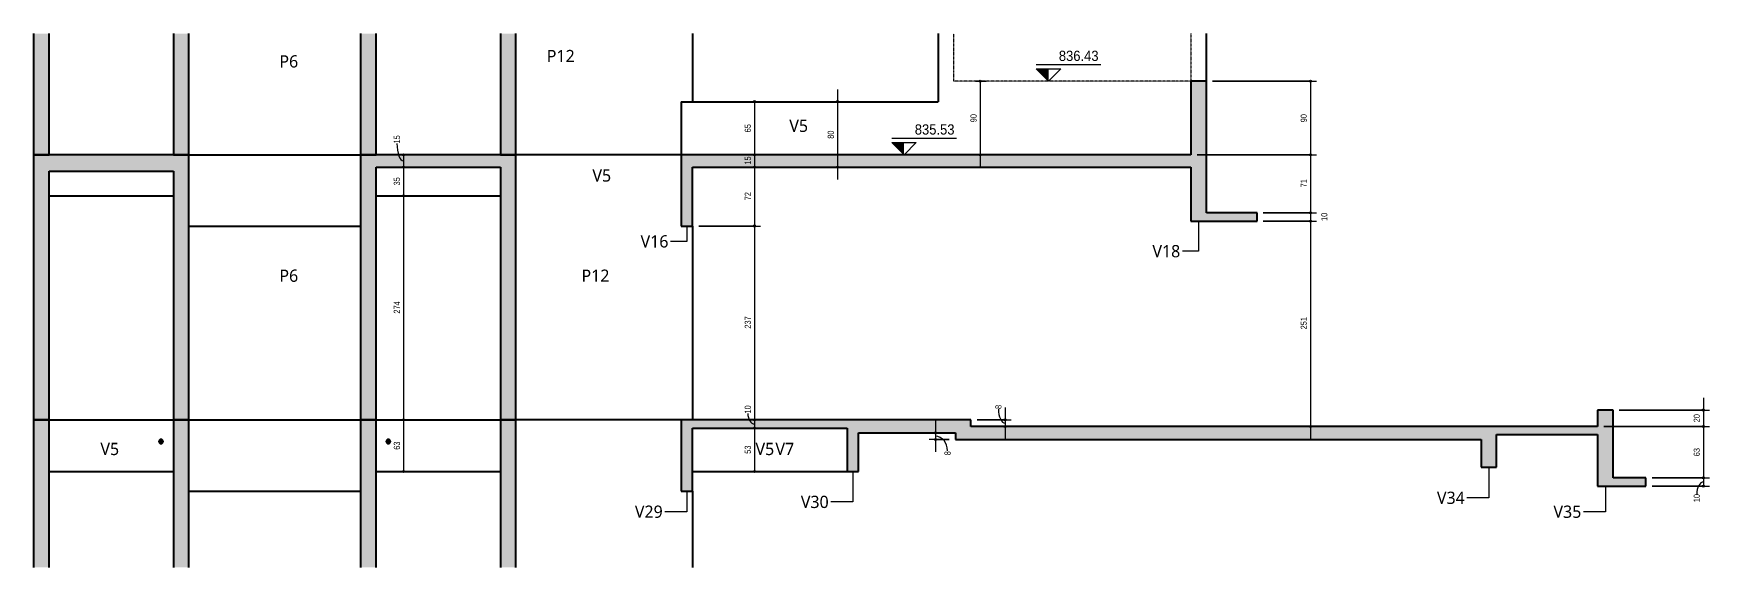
# Model space of a CAD drawing. Header units: centimetres. Extents: x -1139 to 26418, y -889 to 84390.
# Drawn here: x 19011 to 21061, y 83049 to 83701 of the extents above; entities that cross this region are included whole.
import ezdxf

# ---------------------------------------------------------------- set-up
doc = ezdxf.new("R2010")
doc.units = ezdxf.units.CM
doc.linetypes.add('Aligning Line', pattern=[0.635, 0.3175, -0.3175])
for name, color, linetype, lineweight in [('A-ANNO-DIMS', 7, 'Continuous', 9), ('A-ANNO-DIMS-50', 7, 'Continuous', 9), ('A-FLOR', 7, 'Continuous', 9), ('A-GENM', 7, 'Continuous', 18), ('G-ANNO-DIMS', 7, 'Continuous', 9), ('S-BEAM', 7, 'Continuous', 9), ('S-BEAM-IDEN', 7, 'Continuous', 9), ('S-COLS', 7, 'Continuous', 9), ('S-COLS-IDEN', 7, 'Continuous', 9)]:
    doc.layers.add(name, color=color, linetype=linetype, lineweight=lineweight)
doc.layers.add('A-DETL', color=7, linetype='Continuous', lineweight=18, true_color=0x00a600)
doc.styles.add('Fira Sans', font='', dxfattribs={"width": 0.95, "height": 12.5})
doc.styles.add('Fira Sans_1', font='', dxfattribs={"width": 0.9, "height": 7.5})
doc.styles.add('Gadugi', font='gadugi.ttf', dxfattribs={"height": 15})
doc.styles.get('Fira Sans').set_extended_font_data('Fira Sans')
doc.styles.get('Fira Sans_1').set_extended_font_data('Fira Sans')
doc.dimstyles.new('PED_R80_1_5mm_ACIMA_As_ESQ__R00_1', dxfattribs={"dimscale": 30.48, "dimtxt": 10.229846, "dimasz": 0.328084, "dimexe": 0.246063, "dimexo": 0.246063, "dimgap": 0.049213, "dimtad": 1, "dimdec": 1, "dimrnd": 0.5, "dimdsep": 46, "dimtxsty": 'Fira Sans_1', "dimblk1": 'DOTSMALL', "dimblk2": 'DOTSMALL', "dimsah": 1, "dimcen": 0.09, "dimdle": 0.492126, "dimazin": 0, "dimtfac": 1, "dimtdec": 4, "dimtix": 1, "dimtmove": 1, "dimatfit": 3, "dimfxl": 1, "dimtvp": 1, "dimtolj": 1, "dimtzin": 0, "dimarcsym": 2})
doc.dimstyles.new('PED_R80_1_5mm_ACIMA_As_ESQ__R00_2', dxfattribs={"dimscale": 30.48, "dimtxt": 10.229846, "dimasz": 0.328084, "dimexe": 0.246063, "dimexo": 0.246063, "dimgap": 0.049213, "dimtad": 1, "dimdec": 1, "dimrnd": 0.5, "dimdsep": 46, "dimtxsty": 'Fira Sans_1', "dimblk1": 'DOTSMALL', "dimblk2": 'DOTSMALL', "dimsah": 1, "dimcen": 0.09, "dimdle": 0.492126, "dimazin": 0, "dimtfac": 1, "dimtdec": 4, "dimtix": 1, "dimtmove": 2, "dimatfit": 3, "dimfxl": 1, "dimtvp": 1, "dimtolj": 1, "dimtzin": 0, "dimarcsym": 2})
doc.dimstyles.new('PED_R80_1_5mm_ACIMA_As_ESQ__R00_3', dxfattribs={"dimscale": 30.48, "dimtxt": 10.229846, "dimasz": 0.328084, "dimexe": 0.246063, "dimexo": 0.246063, "dimgap": 0.049213, "dimtad": 1, "dimdec": 1, "dimrnd": 0.5, "dimdsep": 46, "dimtxsty": 'Fira Sans_1', "dimblk1": 'DOTSMALL', "dimblk2": 'DOTSMALL', "dimsah": 1, "dimcen": 0.09, "dimdle": 0.492126, "dimazin": 0, "dimtfac": 1, "dimtdec": 4, "dimtix": 1, "dimtmove": 0, "dimatfit": 3, "dimfxl": 1, "dimtvp": 1, "dimtolj": 1, "dimtzin": 0, "dimarcsym": 2})

# ---------------------------------------------------------------- blocks, each defined once
blk = doc.blocks.new('PED_FURO_CIRCULAR_R04_2020 _INSTÂNCIA_ - FURO CIRC-3780033-CT002 O - CORTE B-B')
at = {"layer": 'A-GENM', "color": 253, "lineweight": 25, "true_color": 0xaaaaaa}
for p, q in [((-136.5, 83202.5), (-141.5, 83202.5)), ((-139, 83200), (-139, 83205))]:
    blk.add_line(p, q, dxfattribs=at)
blk = doc.blocks.new('Elevações de ponto - SIMBOLO DE NÍVEL-CORTE-2219088-CT002 O - CORTE B-B')
at = {"layer": 'G-ANNO-DIMS'}
blk.add_hatch(color=256, dxfattribs=at).paths.add_polyline_path([(-758.1, 83568), (-758.1, 83553), (-773.1, 83568)], flags=0)
for p, q in [((-693.9, 83573.1), (-773.1, 83573.1)), ((-758.1, 83553), (-773.1, 83568)), ((-773.1, 83568), (-743.1, 83568)), ((-743.1, 83568), (-758.1, 83553))]:
    blk.add_line(p, q, dxfattribs=at)
blk = doc.blocks.new('DIMBLOCK317-CT002 O - CORTE B-B')
at = {"layer": 'A-ANNO-DIMS-50', "true_color": 0x000032}
h = blk.add_hatch(color=178, dxfattribs=at)
edge = h.paths.add_edge_path(flags=0)
edge.add_arc((19892.5, 83618), 1.25, 0, 360)
h = blk.add_hatch(color=178, dxfattribs=at)
edge = h.paths.add_edge_path(flags=0)
edge.add_arc((19892.5, 83553), 1.25, 0, 360)
at = {"layer": 'A-ANNO-DIMS-50', "color": 178, "true_color": 0x000032}
for p, q in [((19886.7, 83618), (19900, 83618)), ((19892.5, 83618), (19886.7, 83618)), ((19892.5, 83618), (19892.5, 83553)), ((19886.7, 83553), (19900, 83553)), ((19892.5, 83553), (19886.7, 83553))]:
    blk.add_line(p, q, dxfattribs=at)
for centre in [(19892.5, 83618), (19892.5, 83553)]:
    blk.add_circle(centre, 1.25, dxfattribs=at)
at = {"layer": 'A-ANNO-DIMS-50', "color": 0, "insert": (19880.6, 83580.5), "char_height": 7.5, "width": 11.961, "attachment_point": 1, "rotation": 90, "line_spacing_factor": 1.049215, "style": 'Fira Sans_1'}
blk.add_mtext('65', dxfattribs=at)
blk = doc.blocks.new('_DotSmall')
at = {"color": 0, "linetype": 'ByBlock', "const_width": 0.5}
blk.add_lwpolyline([(-0.0625, 0, 1), (0.0625, 0, 1)], format="xyb", close=True, dxfattribs=at)
blk = doc.blocks.new('DIMBLOCK318-CT002 O - CORTE B-B')
at = {"layer": 'A-ANNO-DIMS-50', "true_color": 0x000032}
h = blk.add_hatch(color=178, dxfattribs=at)
edge = h.paths.add_edge_path(flags=0)
edge.add_arc((19892.5, 83553), 1.25, 0, 360)
h = blk.add_hatch(color=178, dxfattribs=at)
edge = h.paths.add_edge_path(flags=0)
edge.add_arc((19892.5, 83538), 1.25, 0, 360)
at = {"layer": 'A-ANNO-DIMS-50', "color": 178, "true_color": 0x000032}
for p, q in [((19886.7, 83553), (19900, 83553)), ((19892.5, 83553), (19886.7, 83553)), ((19892.5, 83553), (19892.5, 83538)), ((19886.7, 83538), (19900, 83538)), ((19892.5, 83538), (19886.7, 83538))]:
    blk.add_line(p, q, dxfattribs=at)
for centre in [(19892.5, 83553), (19892.5, 83538)]:
    blk.add_circle(centre, 1.25, dxfattribs=at)
at = {"layer": 'A-ANNO-DIMS-50', "color": 0, "insert": (19880.6, 83541), "char_height": 7.5, "width": 10.859, "attachment_point": 1, "rotation": 90, "line_spacing_factor": 1.049215, "style": 'Fira Sans_1'}
blk.add_mtext('15', dxfattribs=at)
blk = doc.blocks.new('DIMBLOCK319-CT002 O - CORTE B-B')
at = {"layer": 'A-ANNO-DIMS-50', "true_color": 0x000032}
h = blk.add_hatch(color=178, dxfattribs=at)
edge = h.paths.add_edge_path(flags=0)
edge.add_arc((19892.5, 83538), 1.25, 0, 360)
h = blk.add_hatch(color=178, dxfattribs=at)
edge = h.paths.add_edge_path(flags=0)
edge.add_arc((19892.5, 83466), 1.25, 0, 360)
at = {"layer": 'A-ANNO-DIMS-50', "color": 178, "true_color": 0x000032}
for p, q in [((19886.7, 83538), (19900, 83538)), ((19892.5, 83538), (19886.7, 83538)), ((19892.5, 83538), (19892.5, 83466)), ((19824.3, 83466), (19900, 83466)), ((19892.5, 83466), (19824.3, 83466))]:
    blk.add_line(p, q, dxfattribs=at)
for centre in [(19892.5, 83538), (19892.5, 83466)]:
    blk.add_circle(centre, 1.25, dxfattribs=at)
at = {"layer": 'A-ANNO-DIMS-50', "color": 0, "insert": (19880.6, 83497.5), "char_height": 7.5, "width": 10.859, "attachment_point": 1, "rotation": 90, "line_spacing_factor": 1.049215, "style": 'Fira Sans_1'}
blk.add_mtext('72', dxfattribs=at)
blk = doc.blocks.new('DIMBLOCK320-CT002 O - CORTE B-B')
at = {"layer": 'A-ANNO-DIMS-50', "true_color": 0x000032}
h = blk.add_hatch(color=178, dxfattribs=at)
edge = h.paths.add_edge_path(flags=0)
edge.add_arc((19892.5, 83466), 1.25, 0, 360)
h = blk.add_hatch(color=178, dxfattribs=at)
edge = h.paths.add_edge_path(flags=0)
edge.add_arc((19892.5, 83229), 1.25, 0, 360)
at = {"layer": 'A-ANNO-DIMS-50', "color": 178, "true_color": 0x000032}
for p, q in [((19824.3, 83466), (19900, 83466)), ((19892.5, 83466), (19824.3, 83466)), ((19892.5, 83466), (19892.5, 83229)), ((19886.7, 83229), (19900, 83229)), ((19892.5, 83229), (19886.7, 83229))]:
    blk.add_line(p, q, dxfattribs=at)
for centre in [(19892.5, 83466), (19892.5, 83229)]:
    blk.add_circle(centre, 1.25, dxfattribs=at)
at = {"layer": 'A-ANNO-DIMS-50', "color": 0, "insert": (19880.6, 83340.5), "char_height": 7.5, "width": 16.683, "attachment_point": 1, "rotation": 90, "line_spacing_factor": 1.049215, "style": 'Fira Sans_1'}
blk.add_mtext('237', dxfattribs=at)
blk = doc.blocks.new('DIMBLOCK321-CT002 O - CORTE B-B')
at = {"layer": 'A-ANNO-DIMS-50', "true_color": 0x000032}
h = blk.add_hatch(color=178, dxfattribs=at)
edge = h.paths.add_edge_path(flags=0)
edge.add_arc((19892.5, 83229), 1.25, 0, 360)
h = blk.add_hatch(color=178, dxfattribs=at)
edge = h.paths.add_edge_path(flags=0)
edge.add_arc((19892.5, 83219), 1.25, 0, 360)
at = {"layer": 'A-ANNO-DIMS-50', "color": 178, "true_color": 0x000032}
for p, q in [((19886.7, 83229), (19900, 83229)), ((19892.5, 83229), (19886.7, 83229)), ((19892.5, 83229), (19892.5, 83219)), ((19886.7, 83219), (19900, 83219)), ((19892.5, 83219), (19886.7, 83219))]:
    blk.add_line(p, q, dxfattribs=at)
for centre in [(19892.5, 83229), (19892.5, 83219)]:
    blk.add_circle(centre, 1.25, dxfattribs=at)
blk.add_ellipse((19892.5, 83236.7), major_axis=(0, 12.7), ratio=0.635153, start_param=1.570796, end_param=3.141593, dxfattribs=at)
at = {"layer": 'A-ANNO-DIMS-50', "color": 0, "insert": (19880.6, 83236.7), "char_height": 7.5, "width": 11.489, "attachment_point": 1, "rotation": 90, "line_spacing_factor": 1.049215, "style": 'Fira Sans_1'}
blk.add_mtext('10', dxfattribs=at)
blk = doc.blocks.new('DIMBLOCK322-CT002 O - CORTE B-B')
at = {"layer": 'A-ANNO-DIMS-50', "true_color": 0x000032}
h = blk.add_hatch(color=178, dxfattribs=at)
edge = h.paths.add_edge_path(flags=0)
edge.add_arc((19892.5, 83219), 1.25, 0, 360)
h = blk.add_hatch(color=178, dxfattribs=at)
edge = h.paths.add_edge_path(flags=0)
edge.add_arc((19892.5, 83166), 1.25, 0, 360)
at = {"layer": 'A-ANNO-DIMS-50', "color": 178, "true_color": 0x000032}
for p, q in [((19886.7, 83219), (19900, 83219)), ((19892.5, 83219), (19886.7, 83219)), ((19892.5, 83219), (19892.5, 83166)), ((19886.7, 83166), (19900, 83166)), ((19892.5, 83166), (19886.7, 83166))]:
    blk.add_line(p, q, dxfattribs=at)
for centre in [(19892.5, 83219), (19892.5, 83166)]:
    blk.add_circle(centre, 1.25, dxfattribs=at)
at = {"layer": 'A-ANNO-DIMS-50', "color": 0, "insert": (19880.6, 83187.6), "char_height": 7.5, "width": 11.646, "attachment_point": 1, "rotation": 90, "line_spacing_factor": 1.049215, "style": 'Fira Sans_1'}
blk.add_mtext('53', dxfattribs=at)
blk = doc.blocks.new('DIMBLOCK323-CT002 O - CORTE B-B')
at = {"layer": 'A-ANNO-DIMS-50', "true_color": 0x000032}
h = blk.add_hatch(color=178, dxfattribs=at)
edge = h.paths.add_edge_path(flags=0)
edge.add_arc((20572.5, 83643), 1.25, 0, 360)
h = blk.add_hatch(color=178, dxfattribs=at)
edge = h.paths.add_edge_path(flags=0)
edge.add_arc((20572.5, 83553), 1.25, 0, 360)
at = {"layer": 'A-ANNO-DIMS-50', "color": 178, "true_color": 0x000032}
for p, q in [((20452.8, 83643), (20580, 83643)), ((20572.5, 83643), (20452.8, 83643)), ((20572.5, 83643), (20572.5, 83553)), ((20433.8, 83553), (20580, 83553)), ((20572.5, 83553), (20433.8, 83553))]:
    blk.add_line(p, q, dxfattribs=at)
for centre in [(20572.5, 83643), (20572.5, 83553)]:
    blk.add_circle(centre, 1.25, dxfattribs=at)
at = {"layer": 'A-ANNO-DIMS-50', "color": 0, "insert": (20560.6, 83592.8), "char_height": 7.5, "width": 12.591, "attachment_point": 1, "rotation": 90, "line_spacing_factor": 1.049215, "style": 'Fira Sans_1'}
blk.add_mtext('90', dxfattribs=at)
blk = doc.blocks.new('DIMBLOCK324-CT002 O - CORTE B-B')
at = {"layer": 'A-ANNO-DIMS-50', "true_color": 0x000032}
h = blk.add_hatch(color=178, dxfattribs=at)
edge = h.paths.add_edge_path(flags=0)
edge.add_arc((20572.5, 83553), 1.25, 0, 360)
h = blk.add_hatch(color=178, dxfattribs=at)
edge = h.paths.add_edge_path(flags=0)
edge.add_arc((20572.5, 83482), 1.25, 0, 360)
at = {"layer": 'A-ANNO-DIMS-50', "color": 178, "true_color": 0x000032}
for p, q in [((20433.8, 83553), (20580, 83553)), ((20572.5, 83553), (20433.8, 83553)), ((20572.5, 83553), (20572.5, 83482)), ((20514.8, 83482), (20580, 83482)), ((20572.5, 83482), (20514.8, 83482))]:
    blk.add_line(p, q, dxfattribs=at)
for centre in [(20572.5, 83553), (20572.5, 83482)]:
    blk.add_circle(centre, 1.25, dxfattribs=at)
at = {"layer": 'A-ANNO-DIMS-50', "color": 0, "insert": (20560.6, 83513.2), "char_height": 7.5, "width": 10.23, "attachment_point": 1, "rotation": 90, "line_spacing_factor": 1.049215, "style": 'Fira Sans_1'}
blk.add_mtext('71', dxfattribs=at)
blk = doc.blocks.new('DIMBLOCK325-CT002 O - CORTE B-B')
at = {"layer": 'A-ANNO-DIMS-50', "true_color": 0x000032}
h = blk.add_hatch(color=178, dxfattribs=at)
edge = h.paths.add_edge_path(flags=0)
edge.add_arc((20572.5, 83482), 1.25, 0, 360)
h = blk.add_hatch(color=178, dxfattribs=at)
edge = h.paths.add_edge_path(flags=0)
edge.add_arc((20572.5, 83472), 1.25, 0, 360)
at = {"layer": 'A-ANNO-DIMS-50', "color": 178, "true_color": 0x000032}
for p, q in [((20514.8, 83482), (20580, 83482)), ((20572.5, 83482), (20514.8, 83482)), ((20514.8, 83472), (20580, 83472)), ((20572.5, 83472), (20514.8, 83472)), ((20572.5, 83482), (20572.5, 83472))]:
    blk.add_line(p, q, dxfattribs=at)
for centre in [(20572.5, 83482), (20572.5, 83472)]:
    blk.add_circle(centre, 1.25, dxfattribs=at)
at = {"layer": 'A-ANNO-DIMS-50', "color": 0, "insert": (20585.7, 83472.2), "char_height": 7.5, "width": 11.489, "attachment_point": 1, "rotation": 90, "line_spacing_factor": 1.049215, "style": 'Fira Sans_1'}
blk.add_mtext('10', dxfattribs=at)
blk = doc.blocks.new('DIMBLOCK326-CT002 O - CORTE B-B')
at = {"layer": 'A-ANNO-DIMS-50', "true_color": 0x000032}
h = blk.add_hatch(color=178, dxfattribs=at)
edge = h.paths.add_edge_path(flags=0)
edge.add_arc((20572.5, 83472), 1.25, 0, 360)
h = blk.add_hatch(color=178, dxfattribs=at)
edge = h.paths.add_edge_path(flags=0)
edge.add_arc((20572.5, 83221), 1.25, 0, 360)
at = {"layer": 'A-ANNO-DIMS-50', "color": 178, "true_color": 0x000032}
for p, q in [((20514.8, 83472), (20580, 83472)), ((20572.5, 83472), (20514.8, 83472)), ((20572.5, 83472), (20572.5, 83206)), ((20566.7, 83221), (20580, 83221)), ((20572.5, 83221), (20566.7, 83221))]:
    blk.add_line(p, q, dxfattribs=at)
for centre in [(20572.5, 83472), (20572.5, 83221)]:
    blk.add_circle(centre, 1.25, dxfattribs=at)
at = {"layer": 'A-ANNO-DIMS-50', "color": 0, "insert": (20560.6, 83339.6), "char_height": 7.5, "width": 16.525, "attachment_point": 1, "rotation": 90, "line_spacing_factor": 1.049215, "style": 'Fira Sans_1'}
blk.add_mtext('251', dxfattribs=at)
blk = doc.blocks.new('DIMBLOCK327-CT002 O - CORTE B-B')
at = {"layer": 'A-ANNO-DIMS-50', "true_color": 0x000032}
h = blk.add_hatch(color=178, dxfattribs=at)
edge = h.paths.add_edge_path(flags=0)
edge.add_arc((19463.3, 83553), 1.25, 0, 360)
h = blk.add_hatch(color=178, dxfattribs=at)
edge = h.paths.add_edge_path(flags=0)
edge.add_arc((19463.3, 83538), 1.25, 0, 360)
at = {"layer": 'A-ANNO-DIMS-50', "color": 178, "true_color": 0x000032}
for p, q in [((19457.6, 83553), (19470.8, 83553)), ((19463.3, 83553), (19457.6, 83553)), ((19463.3, 83553), (19463.3, 83538)), ((19457.6, 83538), (19470.8, 83538)), ((19463.3, 83538), (19457.6, 83538))]:
    blk.add_line(p, q, dxfattribs=at)
for centre in [(19463.3, 83553), (19463.3, 83538)]:
    blk.add_circle(centre, 1.25, dxfattribs=at)
blk.add_ellipse((19463.3, 83566.9), major_axis=(0, 21.4), ratio=0.37662, start_param=1.570796, end_param=3.141593, dxfattribs=at)
at = {"layer": 'A-ANNO-DIMS-50', "color": 0, "insert": (19451.4, 83566.9), "char_height": 7.5, "width": 10.859, "attachment_point": 1, "rotation": 90, "line_spacing_factor": 1.049215, "style": 'Fira Sans_1'}
blk.add_mtext('15', dxfattribs=at)
blk = doc.blocks.new('DIMBLOCK328-CT002 O - CORTE B-B')
at = {"layer": 'A-ANNO-DIMS-50', "true_color": 0x000032}
h = blk.add_hatch(color=178, dxfattribs=at)
edge = h.paths.add_edge_path(flags=0)
edge.add_arc((19463.3, 83538), 1.25, 0, 360)
h = blk.add_hatch(color=178, dxfattribs=at)
edge = h.paths.add_edge_path(flags=0)
edge.add_arc((19463.3, 83503), 1.25, 0, 360)
at = {"layer": 'A-ANNO-DIMS-50', "color": 178, "true_color": 0x000032}
for p, q in [((19457.6, 83538), (19470.8, 83538)), ((19463.3, 83538), (19457.6, 83538)), ((19463.3, 83538), (19463.3, 83503)), ((19457.6, 83503), (19470.8, 83503)), ((19463.3, 83503), (19457.6, 83503))]:
    blk.add_line(p, q, dxfattribs=at)
for centre in [(19463.3, 83538), (19463.3, 83503)]:
    blk.add_circle(centre, 1.25, dxfattribs=at)
at = {"layer": 'A-ANNO-DIMS-50', "color": 0, "insert": (19451.4, 83515.6), "char_height": 7.5, "width": 11.646, "attachment_point": 1, "rotation": 90, "line_spacing_factor": 1.049215, "style": 'Fira Sans_1'}
blk.add_mtext('35', dxfattribs=at)
blk = doc.blocks.new('DIMBLOCK329-CT002 O - CORTE B-B')
at = {"layer": 'A-ANNO-DIMS-50', "true_color": 0x000032}
h = blk.add_hatch(color=178, dxfattribs=at)
edge = h.paths.add_edge_path(flags=0)
edge.add_arc((19463.3, 83503), 1.25, 0, 360)
h = blk.add_hatch(color=178, dxfattribs=at)
edge = h.paths.add_edge_path(flags=0)
edge.add_arc((19463.3, 83229), 1.25, 0, 360)
at = {"layer": 'A-ANNO-DIMS-50', "color": 178, "true_color": 0x000032}
for p, q in [((19457.6, 83503), (19470.8, 83503)), ((19463.3, 83503), (19457.6, 83503)), ((19463.3, 83503), (19463.3, 83229)), ((19457.6, 83229), (19470.8, 83229)), ((19463.3, 83229), (19457.6, 83229))]:
    blk.add_line(p, q, dxfattribs=at)
for centre in [(19463.3, 83503), (19463.3, 83229)]:
    blk.add_circle(centre, 1.25, dxfattribs=at)
at = {"layer": 'A-ANNO-DIMS-50', "color": 0, "insert": (19451.4, 83358.9), "char_height": 7.5, "width": 16.997, "attachment_point": 1, "rotation": 90, "line_spacing_factor": 1.049215, "style": 'Fira Sans_1'}
blk.add_mtext('274', dxfattribs=at)
blk = doc.blocks.new('DIMBLOCK330-CT002 O - CORTE B-B')
at = {"layer": 'A-ANNO-DIMS-50', "true_color": 0x000032}
h = blk.add_hatch(color=178, dxfattribs=at)
edge = h.paths.add_edge_path(flags=0)
edge.add_arc((19463.3, 83229), 1.25, 0, 360)
h = blk.add_hatch(color=178, dxfattribs=at)
edge = h.paths.add_edge_path(flags=0)
edge.add_arc((19463.3, 83166), 1.25, 0, 360)
at = {"layer": 'A-ANNO-DIMS-50', "color": 178, "true_color": 0x000032}
for p, q in [((19457.6, 83229), (19470.8, 83229)), ((19463.3, 83229), (19457.6, 83229)), ((19463.3, 83229), (19463.3, 83166)), ((19457.6, 83166), (19470.8, 83166)), ((19463.3, 83166), (19457.6, 83166))]:
    blk.add_line(p, q, dxfattribs=at)
for centre in [(19463.3, 83229), (19463.3, 83166)]:
    blk.add_circle(centre, 1.25, dxfattribs=at)
at = {"layer": 'A-ANNO-DIMS-50', "color": 0, "insert": (19451.4, 83192.5), "char_height": 7.5, "width": 11.961, "attachment_point": 1, "rotation": 90, "line_spacing_factor": 1.049215, "style": 'Fira Sans_1'}
blk.add_mtext('63', dxfattribs=at)
blk = doc.blocks.new('DIMBLOCK334-CT002 O - CORTE B-B')
at = {"layer": 'A-ANNO-DIMS-50', "true_color": 0x000032}
h = blk.add_hatch(color=178, dxfattribs=at)
edge = h.paths.add_edge_path(flags=0)
edge.add_arc((21053.1, 83241), 1.25, 0, 360)
h = blk.add_hatch(color=178, dxfattribs=at)
edge = h.paths.add_edge_path(flags=0)
edge.add_arc((21053.1, 83221), 1.25, 0, 360)
at = {"layer": 'A-ANNO-DIMS-50', "color": 178, "true_color": 0x000032}
for p, q in [((21053.1, 83256), (21053.1, 83221)), ((20950.3, 83241), (21060.6, 83241)), ((21053.1, 83241), (20950.3, 83241)), ((20931.3, 83221), (21060.6, 83221)), ((21053.1, 83221), (20931.3, 83221))]:
    blk.add_line(p, q, dxfattribs=at)
for centre in [(21053.1, 83241), (21053.1, 83221)]:
    blk.add_circle(centre, 1.25, dxfattribs=at)
at = {"layer": 'A-ANNO-DIMS-50', "color": 0, "insert": (21041.2, 83226), "char_height": 7.5, "width": 12.118, "attachment_point": 1, "rotation": 90, "line_spacing_factor": 1.049215, "style": 'Fira Sans_1'}
blk.add_mtext('20', dxfattribs=at)
blk = doc.blocks.new('DIMBLOCK335-CT002 O - CORTE B-B')
at = {"layer": 'A-ANNO-DIMS-50', "true_color": 0x000032}
h = blk.add_hatch(color=178, dxfattribs=at)
edge = h.paths.add_edge_path(flags=0)
edge.add_arc((21053.1, 83221), 1.25, 0, 360)
h = blk.add_hatch(color=178, dxfattribs=at)
edge = h.paths.add_edge_path(flags=0)
edge.add_arc((21053.1, 83158), 1.25, 0, 360)
at = {"layer": 'A-ANNO-DIMS-50', "color": 178, "true_color": 0x000032}
for p, q in [((20931.3, 83221), (21060.6, 83221)), ((21053.1, 83221), (20931.3, 83221)), ((21053.1, 83221), (21053.1, 83158)), ((20990.3, 83158), (21060.6, 83158)), ((21053.1, 83158), (20990.3, 83158))]:
    blk.add_line(p, q, dxfattribs=at)
for centre in [(21053.1, 83221), (21053.1, 83158)]:
    blk.add_circle(centre, 1.25, dxfattribs=at)
at = {"layer": 'A-ANNO-DIMS-50', "color": 0, "insert": (21041.2, 83184.5), "char_height": 7.5, "width": 11.961, "attachment_point": 1, "rotation": 90, "line_spacing_factor": 1.049215, "style": 'Fira Sans_1'}
blk.add_mtext('63', dxfattribs=at)
blk = doc.blocks.new('DIMBLOCK336-CT002 O - CORTE B-B')
at = {"layer": 'A-ANNO-DIMS-50', "true_color": 0x000032}
h = blk.add_hatch(color=178, dxfattribs=at)
edge = h.paths.add_edge_path(flags=0)
edge.add_arc((21053.1, 83158), 1.25, 0, 360)
h = blk.add_hatch(color=178, dxfattribs=at)
edge = h.paths.add_edge_path(flags=0)
edge.add_arc((21053.1, 83148), 1.25, 0, 360)
at = {"layer": 'A-ANNO-DIMS-50', "color": 178, "true_color": 0x000032}
for p, q in [((20990.3, 83158), (21060.6, 83158)), ((21053.1, 83158), (20990.3, 83158)), ((20990.3, 83148), (21060.6, 83148)), ((21053.1, 83148), (20990.3, 83148)), ((21053.1, 83158), (21053.1, 83148))]:
    blk.add_line(p, q, dxfattribs=at)
for centre in [(21053.1, 83158), (21053.1, 83148)]:
    blk.add_circle(centre, 1.25, dxfattribs=at)
blk.add_ellipse((21053.1, 83137.9), major_axis=(0, 15.1), ratio=0.532404, start_param=0, end_param=1.570796, dxfattribs=at)
at = {"layer": 'A-ANNO-DIMS-50', "color": 0, "insert": (21041.2, 83128.3), "char_height": 7.5, "width": 11.489, "attachment_point": 1, "rotation": 90, "line_spacing_factor": 1.049215, "style": 'Fira Sans_1'}
blk.add_mtext('10', dxfattribs=at)
blk = doc.blocks.new('DIMBLOCK337-CT002 O - CORTE B-B')
at = {"layer": 'A-ANNO-DIMS-50', "true_color": 0x000032}
h = blk.add_hatch(color=178, dxfattribs=at)
edge = h.paths.add_edge_path(flags=0)
edge.add_arc((20199, 83229), 1.25, 0, 360)
h = blk.add_hatch(color=178, dxfattribs=at)
edge = h.paths.add_edge_path(flags=0)
edge.add_arc((20199, 83221), 1.25, 0, 360)
at = {"layer": 'A-ANNO-DIMS-50', "color": 178, "true_color": 0x000032}
for p, q in [((20199, 83244), (20199, 83206)), ((20164.8, 83229), (20206.5, 83229)), ((20199, 83229), (20164.8, 83229)), ((20193.3, 83221), (20206.5, 83221)), ((20199, 83221), (20193.3, 83221))]:
    blk.add_line(p, q, dxfattribs=at)
for centre in [(20199, 83229), (20199, 83221)]:
    blk.add_circle(centre, 1.25, dxfattribs=at)
blk.add_ellipse((20199, 83242.3), major_axis=(0, 17.3), ratio=0.467058, start_param=1.570796, end_param=3.141593, dxfattribs=at)
at = {"layer": 'A-ANNO-DIMS-50', "color": 0, "insert": (20187.1, 83242.3), "char_height": 7.5, "width": 6.295, "attachment_point": 1, "rotation": 90, "line_spacing_factor": 1.049215, "style": 'Fira Sans_1'}
blk.add_mtext('8', dxfattribs=at)
blk = doc.blocks.new('DIMBLOCK338-CT002 O - CORTE B-B')
at = {"layer": 'A-ANNO-DIMS-50', "true_color": 0x000032}
h = blk.add_hatch(color=178, dxfattribs=at)
edge = h.paths.add_edge_path(flags=0)
edge.add_arc((20113.9, 83213), 1.25, 0, 360)
h = blk.add_hatch(color=178, dxfattribs=at)
edge = h.paths.add_edge_path(flags=0)
edge.add_arc((20113.9, 83205), 1.25, 0, 360)
at = {"layer": 'A-ANNO-DIMS-50', "color": 178, "true_color": 0x000032}
for p, q in [((20113.9, 83228), (20113.9, 83190)), ((20130.8, 83205), (20106.4, 83205)), ((20108.2, 83213), (20121.4, 83213)), ((20113.9, 83213), (20108.2, 83213)), ((20113.9, 83205), (20130.8, 83205))]:
    blk.add_line(p, q, dxfattribs=at)
for centre in [(20113.9, 83213), (20113.9, 83205)]:
    blk.add_circle(centre, 1.25, dxfattribs=at)
blk.add_ellipse((20113.9, 83191), major_axis=(0, 18), ratio=0.820602, start_param=4.712389, end_param=6.283185, dxfattribs=at)
at = {"layer": 'A-ANNO-DIMS-50', "color": 0, "insert": (20124.9, 83185.7), "char_height": 7.5, "width": 6.295, "attachment_point": 1, "rotation": 90, "line_spacing_factor": 1.049215, "style": 'Fira Sans_1'}
blk.add_mtext('8', dxfattribs=at)
blk = doc.blocks.new('DIMBLOCK339-CT002 O - CORTE B-B')
at = {"layer": 'A-ANNO-DIMS-50', "true_color": 0x000032}
h = blk.add_hatch(color=178, dxfattribs=at)
edge = h.paths.add_edge_path(flags=0)
edge.add_arc((20168.6, 83643), 1.25, 0, 360)
h = blk.add_hatch(color=178, dxfattribs=at)
edge = h.paths.add_edge_path(flags=0)
edge.add_arc((20168.6, 83553), 1.25, 0, 360)
at = {"layer": 'A-ANNO-DIMS-50', "color": 178, "true_color": 0x000032}
for p, q in [((20162.9, 83643), (20176.1, 83643)), ((20168.6, 83643), (20162.9, 83643)), ((20168.6, 83643), (20168.6, 83538)), ((20162.9, 83553), (20176.1, 83553)), ((20168.6, 83553), (20162.9, 83553))]:
    blk.add_line(p, q, dxfattribs=at)
for centre in [(20168.6, 83643), (20168.6, 83553)]:
    blk.add_circle(centre, 1.25, dxfattribs=at)
at = {"layer": 'A-ANNO-DIMS-50', "color": 0, "insert": (20156.7, 83592.8), "char_height": 7.5, "width": 12.591, "attachment_point": 1, "rotation": 90, "line_spacing_factor": 1.049215, "style": 'Fira Sans_1'}
blk.add_mtext('90', dxfattribs=at)
blk = doc.blocks.new('DIMBLOCK340-CT002 O - CORTE B-B')
at = {"layer": 'A-ANNO-DIMS-50', "true_color": 0x000032}
h = blk.add_hatch(color=178, dxfattribs=at)
edge = h.paths.add_edge_path(flags=0)
edge.add_arc((19994, 83618), 1.25, 0, 360)
h = blk.add_hatch(color=178, dxfattribs=at)
edge = h.paths.add_edge_path(flags=0)
edge.add_arc((19994, 83538), 1.25, 0, 360)
at = {"layer": 'A-ANNO-DIMS-50', "color": 178, "true_color": 0x000032}
for p, q in [((19994, 83633), (19994, 83523)), ((19988.3, 83618), (20001.5, 83618)), ((19994, 83618), (19988.3, 83618)), ((19988.3, 83538), (20001.5, 83538)), ((19994, 83538), (19988.3, 83538))]:
    blk.add_line(p, q, dxfattribs=at)
for centre in [(19994, 83618), (19994, 83538)]:
    blk.add_circle(centre, 1.25, dxfattribs=at)
at = {"layer": 'A-ANNO-DIMS-50', "color": 0, "insert": (19982.1, 83572.7), "char_height": 7.5, "width": 12.748, "attachment_point": 1, "rotation": 90, "line_spacing_factor": 1.049215, "style": 'Fira Sans_1'}
blk.add_mtext('80', dxfattribs=at)

msp = doc.modelspace()

# ---------------------------------------------------------------- hatches: boundary and pattern name
at = {"layer": 'A-FLOR', "lineweight": 18, "true_color": 0xa6a6a6}
h = msp.add_hatch(color=253, dxfattribs=at)
h.paths.add_polyline_path([(19029.78, 83533), (19181.78, 83533), (19181.78, 83553), (19029.78, 83553)], flags=0)
h.paths.add_polyline_path([(18185.28, 83533), (18794.78, 83533), (18794.78, 83553), (18185.28, 83553)], flags=0)
h = msp.add_hatch(color=253, dxfattribs=at)
h.paths.add_polyline_path([(19816.78, 83538), (20426.28, 83538), (20426.28, 83553), (19816.78, 83553)], flags=0)
h.paths.add_polyline_path([(19429.78, 83538), (19581.78, 83538), (19581.78, 83553), (19429.78, 83553)], flags=0)
for points in [[(20445.28, 83472), (20507.28, 83472), (20507.28, 83482), (20445.28, 83482)], [(19816.78, 83219), (20005.78, 83219), (20005.78, 83229), (19816.78, 83229)], [(20019.78, 83213), (20157.28, 83213), (20157.28, 83229), (20019.78, 83229)], [(20138.28, 83205), (20781.28, 83205), (20781.28, 83221), (20157.28, 83221), (20157.28, 83213), (20138.28, 83213)], [(20923.78, 83211), (20923.78, 83221), (20800.28, 83221), (20800.28, 83211)], [(20982.78, 83148), (20982.78, 83158), (20942.78, 83158), (20942.78, 83148)]]:
    msp.add_hatch(color=253, dxfattribs=at).paths.add_polyline_path(points, flags=0)
at = {"layer": 'S-BEAM', "true_color": 0xa6a6a6}
for points in [[(20445.28, 83472), (20445.28, 83643), (20426.28, 83643), (20426.28, 83472)], [(19802.78, 83466), (19816.78, 83466), (19816.78, 83553), (19802.78, 83553), (19802.78, 83471.64)], [(19816.78, 83142), (19816.78, 83229), (19802.78, 83229), (19802.78, 83142)], [(20005.78, 83166), (20019.78, 83166), (20019.78, 83229), (20005.78, 83229), (20005.78, 83217)], [(20923.78, 83148), (20942.78, 83148), (20942.78, 83241), (20923.78, 83241), (20923.78, 83158)], [(20800.28, 83171), (20800.28, 83221), (20781.28, 83221), (20781.28, 83171)]]:
    msp.add_hatch(color=253, dxfattribs=at).paths.add_polyline_path(points, flags=0)
at = {"layer": 'S-COLS', "true_color": 0xa6a6a6}
for points in [[(19010.78, 83553), (19029.78, 83553), (19029.78, 83701.32), (19010.78, 83701.32)], [(19600.78, 83553), (19600.78, 83701.32), (19581.78, 83701.32), (19581.78, 83553)], [(19010.78, 83229), (19029.78, 83229), (19029.78, 83553), (19010.78, 83553), (19010.78, 83374.93)], [(19581.78, 83229), (19600.78, 83229), (19600.78, 83553), (19581.78, 83553), (19581.78, 83234.54)], [(19010.78, 83048.54), (19029.78, 83048.54), (19029.78, 83229), (19010.78, 83229), (19010.78, 83142)], [(19581.78, 83048.54), (19600.78, 83048.54), (19600.78, 83229), (19581.78, 83229), (19581.78, 83142)]]:
    msp.add_hatch(color=253, dxfattribs=at).paths.add_polyline_path(points, flags=0)
h = msp.add_hatch(color=253, dxfattribs=at)
h.paths.add_polyline_path([(19410.78, 83553), (19429.78, 83553), (19429.78, 83701.32), (19410.78, 83701.32), (19410.78, 83566.19)], flags=0)
h.paths.add_polyline_path([(19200.78, 83553), (19200.78, 83701.32), (19181.78, 83701.32), (19181.78, 83553)], flags=0)
h = msp.add_hatch(color=253, dxfattribs=at)
h.paths.add_polyline_path([(19410.78, 83229), (19429.78, 83229), (19429.78, 83553), (19410.78, 83553), (19410.78, 83374.93)], flags=0)
h.paths.add_polyline_path([(19200.78, 83229), (19200.78, 83553), (19181.78, 83553), (19181.78, 83229)], flags=0)
h = msp.add_hatch(color=253, dxfattribs=at)
h.paths.add_polyline_path([(19419.19, 83048.54), (19429.78, 83048.54), (19429.78, 83229), (19410.78, 83229), (19410.78, 83048.54)], flags=0)
h.paths.add_polyline_path([(19181.78, 83048.54), (19200.78, 83048.54), (19200.78, 83229), (19181.78, 83229)], flags=0)

# ---------------------------------------------------------------- linework, layer by layer
at = {"layer": 'A-DETL', "color": 7, "linetype": 'Aligning Line'}
for p, q in [((20136.28, 83643), (20136.28, 83701.32)), ((20426.28, 83701.32), (20426.28, 83643)), ((20426.28, 83643), (20136.28, 83643))]:
    msp.add_line(p, q, dxfattribs=at)
at = {"layer": 'A-FLOR', "lineweight": 25}
for p, q in [((19181.78, 83553), (19029.78, 83553)), ((19581.78, 83553), (19429.78, 83553)), ((20426.28, 83553), (19816.78, 83553)), ((19029.78, 83533), (19181.78, 83533)), ((19429.78, 83538), (19581.78, 83538)), ((19816.78, 83538), (20426.28, 83538)), ((20507.28, 83482), (20445.28, 83482)), ((20445.28, 83472), (20507.28, 83472)), ((20507.28, 83472), (20507.28, 83482)), ((20005.78, 83229), (19816.78, 83229)), ((20157.28, 83229), (20019.78, 83229)), ((20157.28, 83221), (20157.28, 83229)), ((19816.78, 83219), (20005.78, 83219)), ((20019.78, 83213), (20138.28, 83213)), ((20138.28, 83213), (20138.28, 83205)), ((20138.28, 83205), (20781.28, 83205)), ((20781.28, 83221), (20157.28, 83221)), ((20923.78, 83221), (20800.28, 83221)), ((20800.28, 83211), (20923.78, 83211)), ((20982.78, 83158), (20942.78, 83158)), ((20942.78, 83148), (20982.78, 83148)), ((20982.78, 83148), (20982.78, 83158))]:
    msp.add_line(p, q, dxfattribs=at)
at = {"layer": 'S-BEAM', "lineweight": 25}
for p, q in [((20117.28, 83701.32), (20117.28, 83618)), ((20445.28, 83643), (20445.28, 83701.32)), ((20445.28, 83643), (20426.28, 83643)), ((20426.28, 83643), (20426.28, 83553)), ((20445.28, 83482), (20445.28, 83643)), ((19802.78, 83618), (20117.28, 83618)), ((19802.78, 83618), (19802.78, 83553)), ((19200.78, 83553), (19410.78, 83553)), ((19816.78, 83553), (19802.78, 83553)), ((19802.78, 83553), (19802.78, 83466)), ((19816.78, 83466), (19816.78, 83538)), ((20426.28, 83538), (20426.28, 83472)), ((19029.78, 83503), (19181.78, 83503)), ((19429.78, 83503), (19581.78, 83503)), ((20426.28, 83472), (20445.28, 83472)), ((19200.78, 83466), (19410.78, 83466)), ((19802.78, 83466), (19816.78, 83466)), ((19029.78, 83229), (19181.78, 83229)), ((19200.78, 83229), (19410.78, 83229)), ((19429.78, 83229), (19581.78, 83229)), ((19816.78, 83229), (19802.78, 83229)), ((19802.78, 83229), (19802.78, 83142)), ((20019.78, 83229), (20005.78, 83229)), ((20942.78, 83241), (20923.78, 83241)), ((20923.78, 83241), (20923.78, 83221)), ((20942.78, 83158), (20942.78, 83241)), ((19816.78, 83142), (19816.78, 83219)), ((20005.78, 83219), (20005.78, 83166)), ((20019.78, 83166), (20019.78, 83213)), ((20800.28, 83221), (20781.28, 83221)), ((20781.28, 83205), (20781.28, 83171)), ((20800.28, 83171), (20800.28, 83211)), ((20923.78, 83211), (20923.78, 83148)), ((19029.78, 83166), (19181.78, 83166)), ((19429.78, 83166), (19581.78, 83166)), ((19816.78, 83166), (20005.78, 83166)), ((20005.78, 83166), (20019.78, 83166)), ((20781.28, 83171), (20800.28, 83171)), ((19200.78, 83142), (19410.78, 83142)), ((19802.78, 83142), (19816.78, 83142)), ((20923.78, 83148), (20942.78, 83148))]:
    msp.add_line(p, q, dxfattribs=at)
for centre, start, end in [((19166.73, 83202.5), 90, 270), ((19166.73, 83202.5), 270, 90), ((19444.78, 83202.5), 90, 270), ((19444.78, 83202.5), 270, 90)]:
    msp.add_arc(centre, 2.5, start, end, dxfattribs=at)
at = {"layer": 'S-BEAM-IDEN'}
for p, q in [((20435.78, 83472), (20435.78, 83435.17)), ((19809.78, 83447.17), (19789.95, 83447.17)), ((19809.78, 83466), (19809.78, 83447.17)), ((20435.78, 83435.17), (20415.95, 83435.17)), ((20012.78, 83166), (20012.78, 83128.67)), ((20790.78, 83171), (20790.78, 83133.67)), ((19809.78, 83142), (19809.78, 83116.67)), ((20933.28, 83148), (20933.28, 83116.67)), ((20012.78, 83128.67), (19985.95, 83128.67)), ((20790.78, 83133.67), (20763.95, 83133.67)), ((19809.78, 83116.67), (19782.95, 83116.67)), ((20933.28, 83116.67), (20906.45, 83116.67))]:
    msp.add_line(p, q, dxfattribs=at)
at = {"layer": 'S-COLS', "lineweight": 25}
for p, q in [((19010.78, 83701.32), (19010.78, 83553)), ((19029.78, 83553), (19029.78, 83701.32)), ((19181.78, 83701.32), (19181.78, 83553)), ((19200.78, 83553), (19200.78, 83701.32)), ((19410.78, 83701.32), (19410.78, 83553)), ((19429.78, 83553), (19429.78, 83701.32)), ((19581.78, 83701.32), (19581.78, 83553)), ((19600.78, 83553), (19600.78, 83701.32)), ((19816.78, 83701.32), (19816.78, 83618)), ((19029.78, 83553), (19010.78, 83553)), ((19010.78, 83553), (19010.78, 83229)), ((19010.78, 83553), (19029.78, 83553)), ((19200.78, 83553), (19181.78, 83553)), ((19181.78, 83553), (19200.78, 83553)), ((19200.78, 83229), (19200.78, 83553)), ((19429.78, 83553), (19410.78, 83553)), ((19410.78, 83553), (19410.78, 83229)), ((19410.78, 83553), (19429.78, 83553)), ((19600.78, 83553), (19581.78, 83553)), ((19581.78, 83553), (19600.78, 83553)), ((19600.78, 83229), (19600.78, 83553)), ((19802.78, 83553), (19600.78, 83553)), ((19802.78, 83553), (19600.78, 83553)), ((19029.78, 83229), (19029.78, 83533)), ((19181.78, 83533), (19181.78, 83229)), ((19429.78, 83229), (19429.78, 83538)), ((19581.78, 83538), (19581.78, 83229)), ((19816.78, 83466), (19816.78, 83229)), ((19029.78, 83229), (19010.78, 83229)), ((19010.78, 83229), (19010.78, 83048.54)), ((19010.78, 83229), (19029.78, 83229)), ((19029.78, 83048.54), (19029.78, 83229)), ((19200.78, 83229), (19181.78, 83229)), ((19181.78, 83229), (19181.78, 83048.54)), ((19181.78, 83229), (19200.78, 83229)), ((19200.78, 83048.54), (19200.78, 83229)), ((19429.78, 83229), (19410.78, 83229)), ((19410.78, 83229), (19410.78, 83048.54)), ((19410.78, 83229), (19429.78, 83229)), ((19429.78, 83048.54), (19429.78, 83229)), ((19600.78, 83229), (19581.78, 83229)), ((19581.78, 83229), (19581.78, 83048.54)), ((19581.78, 83229), (19600.78, 83229)), ((19600.78, 83048.54), (19600.78, 83229)), ((19802.78, 83229), (19600.78, 83229)), ((19802.78, 83229), (19600.78, 83229)), ((19816.78, 83142), (19816.78, 83048.54))]:
    msp.add_line(p, q, dxfattribs=at)

# ---------------------------------------------------------------- block references
at = {"layer": 'A-GENM', "color": 253, "lineweight": 25, "true_color": 0xaaaaaa}
for p in [(19305.78, 0), (19583.82, 0)]:
    msp.add_blockref('PED_FURO_CIRCULAR_R04_2020 _INSTÂNCIA_ - FURO CIRC-3780033-CT002 O - CORTE B-B', p, dxfattribs=at)
at = {"layer": 'G-ANNO-DIMS'}
for p in [(21010.26, 90), (20833.55, 0)]:
    msp.add_blockref('Elevações de ponto - SIMBOLO DE NÍVEL-CORTE-2219088-CT002 O - CORTE B-B', p, dxfattribs=at)

# ---------------------------------------------------------------- texts
at = {"layer": 'G-ANNO-DIMS', "char_height": 12.5, "attachment_point": 1, "line_spacing_factor": 1.049215, "style": 'Fira Sans'}
for s, insert, width in [('836.43', (20264.81, 83680.31), 59.5347), ('835.53', (20088.62, 83590.31), 58.3072)]:
    msp.add_mtext(s, dxfattribs=dict(at, insert=insert, width=width))
at = {"layer": 'S-BEAM-IDEN', "char_height": 15, "attachment_point": 1, "style": 'Gadugi'}
for s, insert, width in [('V5', (19935.18, 83596.01), 30.0633), ('V5', (19694.35, 83535.27), 30.0633), ('V16', (19753.25, 83454.72), 44.0928), ('V18', (20379.25, 83442.72), 44.0928), ('V5', (19092.58, 83200.96), 30.0633), ('V5', (19893.82, 83200.96), 30.0633), ('V7', (19918.19, 83200.96), 30.0633), ('V34', (20727.25, 83141.22), 44.0928), ('V29', (19746.25, 83124.22), 44.0928), ('V30', (19949.25, 83136.22), 44.0928), ('V35', (20869.75, 83124.22), 44.0928)]:
    msp.add_mtext(s, dxfattribs=dict(at, insert=insert, width=width))
at = {"layer": 'S-COLS-IDEN', "char_height": 15, "attachment_point": 1, "style": 'Gadugi'}
for s, insert, width in [('P6', (19311.52, 83674.76), 28.4599), ('P12', (19638.51, 83681.33), 42.4894), ('P6', (19311.52, 83412.76), 28.4599), ('P12', (19681.02, 83412.76), 42.4894)]:
    msp.add_mtext(s, dxfattribs=dict(at, insert=insert, width=width))

# ---------------------------------------------------------------- dimensions: what is measured, and where the dimension line sits
at = {"layer": 'A-ANNO-DIMS', "color": 178, "true_color": 0x000032}
for base, p1, p2, override, picture, middle in [((19994.01, 83538), (19995.77, 83618), (19995.77, 83538), {"dimpost": '<>', "dimfxl": 80}, 'DIMBLOCK340-CT002 O - CORTE B-B', (19988.69, 83578)), ((20168.61, 83553), (20170.37, 83643), (20170.37, 83553), {"dimpost": '<>', "dimfxl": 90}, 'DIMBLOCK339-CT002 O - CORTE B-B', (20163.24, 83598)), ((20572.47, 83553), (20445.28, 83643), (20426.28, 83553), {"dimpost": '<>', "dimfxl": 91.983694}, 'DIMBLOCK323-CT002 O - CORTE B-B', (20567.11, 83598)), ((19892.48, 83553), (19894.25, 83618), (19894.25, 83553), {"dimpost": '<>', "dimfxl": 65}, 'DIMBLOCK317-CT002 O - CORTE B-B', (19887.16, 83585.5)), ((19892.48, 83538), (19894.25, 83553), (19894.25, 83538), {"dimpost": '<>', "dimfxl": 15}, 'DIMBLOCK318-CT002 O - CORTE B-B', (19887.16, 83545.5)), ((20572.47, 83482), (20426.28, 83553), (20507.28, 83482), {"dimpost": '<>', "dimfxl": 107.712581}, 'DIMBLOCK324-CT002 O - CORTE B-B', (20567.17, 83517.5)), ((19463.32, 83503), (19465.09, 83538), (19465.09, 83503), {"dimpost": '<>', "dimfxl": 35}, 'DIMBLOCK328-CT002 O - CORTE B-B', (19458.01, 83520.5)), ((19892.48, 83466), (19894.25, 83538), (19816.78, 83466), {"dimpost": '<>', "dimfxl": 105.762336}, 'DIMBLOCK319-CT002 O - CORTE B-B', (19887.17, 83502)), ((19463.32, 83229), (19465.09, 83503), (19465.09, 83229), {"dimpost": '<>', "dimfxl": 274}, 'DIMBLOCK329-CT002 O - CORTE B-B', (19458.02, 83366)), ((20572.47, 83221), (20507.28, 83472), (20574.24, 83221), {"dimpost": '<>', "dimfxl": 259.779697}, 'DIMBLOCK326-CT002 O - CORTE B-B', (20567.16, 83346.5)), ((19892.48, 83229), (19816.78, 83466), (19894.25, 83229), {"dimpost": '<>', "dimfxl": 249.340474}, 'DIMBLOCK320-CT002 O - CORTE B-B', (19887.16, 83347.5)), ((21053.07, 83221), (20942.78, 83241), (20923.78, 83221), {"dimpost": '<>', "dimfxl": 27.586228}, 'DIMBLOCK334-CT002 O - CORTE B-B', (21047.75, 83231)), ((19463.32, 83166), (19465.09, 83229), (19465.09, 83166), {"dimpost": '<>', "dimfxl": 63}, 'DIMBLOCK330-CT002 O - CORTE B-B', (19458.01, 83197.5)), ((21053.07, 83158), (20923.78, 83221), (20982.78, 83158), {"dimpost": '<>', "dimfxl": 86.313383}, 'DIMBLOCK335-CT002 O - CORTE B-B', (21047.75, 83189.5)), ((19892.48, 83166), (19894.25, 83219), (19894.25, 83166), {"dimpost": '<>', "dimfxl": 53}, 'DIMBLOCK322-CT002 O - CORTE B-B', (19887.16, 83192.5))]:
    dim = msp.add_linear_dim(base=base, p1=p1, p2=p2, angle=90, dimstyle='PED_R80_1_5mm_ACIMA_As_ESQ__R00_3', override=override, dxfattribs=at)
    dim.commit()
    dim.dimension.update_dxf_attribs({"geometry": picture, "text_midpoint": middle})
for base, p1, p2, dimstyle, override, picture, middle in [((19463.32, 83538), (19465.09, 83553), (19465.09, 83538), 'PED_R80_1_5mm_ACIMA_As_ESQ__R00_1', {"dimpost": '<>', "dimfxl": 15}, 'DIMBLOCK327-CT002 O - CORTE B-B', (19456.44, 83572.32)), ((20572.47, 83472), (20507.28, 83482), (20507.28, 83472), 'PED_R80_1_5mm_ACIMA_As_ESQ__R00_2', {"dimpost": '<>', "dimfxl": 10}, 'DIMBLOCK325-CT002 O - CORTE B-B', (20590.71, 83477.96)), ((19892.48, 83219), (19894.25, 83229), (19894.25, 83219), 'PED_R80_1_5mm_ACIMA_As_ESQ__R00_1', {"dimpost": '<>', "dimfxl": 10}, 'DIMBLOCK321-CT002 O - CORTE B-B', (19885.59, 83242.43)), ((20198.99, 83221), (20157.28, 83229), (20200.76, 83221), 'PED_R80_1_5mm_ACIMA_As_ESQ__R00_1', {"dimpost": '<>', "dimfxl": 44.216143}, 'DIMBLOCK337-CT002 O - CORTE B-B', (20192.11, 83245.4)), ((20113.92, 83205), (20115.69, 83213), (20138.28, 83205), 'PED_R80_1_5mm_ACIMA_As_ESQ__R00_1', {"dimpost": '<>', "dimfxl": 23.960726}, 'DIMBLOCK338-CT002 O - CORTE B-B', (20129.9, 83188.86)), ((21053.07, 83148), (20982.78, 83158), (20982.78, 83148), 'PED_R80_1_5mm_ACIMA_As_ESQ__R00_1', {"dimpost": '<>', "dimfxl": 10}, 'DIMBLOCK336-CT002 O - CORTE B-B', (21046.18, 83134.04))]:
    dim = msp.add_linear_dim(base=base, p1=p1, p2=p2, angle=90, dimstyle=dimstyle, override=override, dxfattribs=at)
    dim.commit()
    dim.dimension.update_dxf_attribs({"geometry": picture, "text_midpoint": middle, "dimtype": 160, "text_rotation": 90})

doc.saveas('drawing.dxf')
